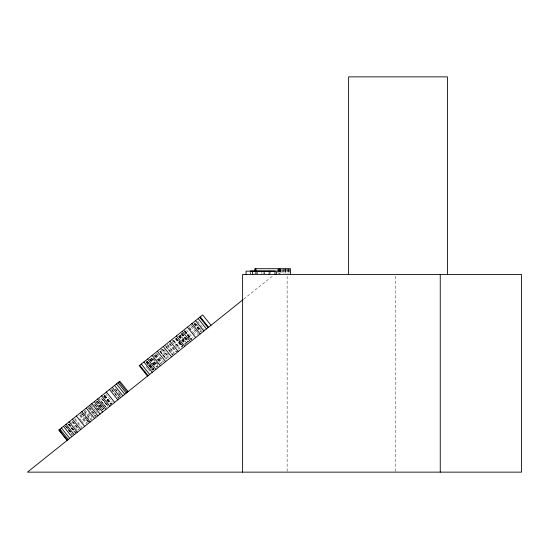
<?xml version="1.0" encoding="UTF-8"?>
<svg xmlns="http://www.w3.org/2000/svg" width="549" height="549" viewBox="0 0 549 549"><rect width="100%" height="100%" fill="white"/><g stroke="black" fill="none" stroke-linecap="round" stroke-linejoin="round"><path stroke-width="0.41" stroke-dasharray="2.75 2.06" d="M243.701 299.136L272.489 276.106M197.654 321.096L204.393 329.524M196.528 324.123L201.716 330.601M195.108 323.135L201.854 331.555M194.799 323.382L201.016 331.157M194.01 322.949L200.749 331.376M194.325 323.759L200.55 331.534M193.955 324.061L200.186 331.822M192.541 326.25L197.764 332.701M191.272 325.138L198.532 334.211M190.819 326.566L197.558 334.986M189.384 327.712L192.507 331.589M193.015 332.248L194.579 334.183L192.96 332.296M189.33 327.76L192.438 331.644M186.536 329.99L192.761 337.765M185.322 330.965L191.546 338.74M185.246 331.026L191.464 338.802M184.608 330.471L191.272 338.959M184.457 330.594L191.711 339.666M184.759 331.411L191.505 339.838M184.526 331.596L190.736 339.385M184.382 331.72L190.599 339.495M188.135 337.216L189.686 339.158M182.268 333.408L185.377 337.292M185.898 337.944L187.456 339.886M182.138 333.511L188.842 341.965M181.87 333.723L188.094 341.499M181.753 333.819L187.971 341.595M181.101 333.277L187.84 341.704M181.232 334.238L187.971 342.658M187.051 343.393L180.312 334.972L187.024 343.42M179.859 335.329L186.084 343.104M179.509 335.611L185.768 343.358M179.152 335.899L185.377 343.674M179.043 335.981L185.267 343.763M178.802 336.18L185.541 344.6M178.569 336.365L185.308 344.793M179.166 341.204L180.724 343.146M181.239 343.798L182.796 345.74M175.975 338.438L182.714 346.865M175.831 338.555L182.055 346.33M175.735 338.63L181.959 346.405M175.33 338.953L182.076 347.38M173.662 340.291L179.88 348.066M173.553 340.38L179.77 348.155M173.203 340.654L179.427 348.437M171.816 339.639L179.077 348.711M172.084 341.553L178.308 349.329M169.847 343.345L176.586 351.765M169.689 343.468L176.428 351.895M169.01 344.017L175.227 351.792M167.363 344.271L174.102 352.691M167.644 345.101L174.39 353.529M166.937 345.671L173.683 354.091M166.155 346.295L172.894 354.723M164.968 345.122L172.743 354.846M165.723 346.645L172.461 355.066M163.705 349.315L169.469 356.397M162.463 349.253L168.687 357.028M162.387 349.315L168.605 357.09M160.823 348.437L168.056 357.529M160.596 349.686L167.335 358.106M160.136 351.113L166.354 358.888M160.047 351.182L166.272 358.957L160.006 351.216M159.697 351.463L165.922 359.238M157.254 353.419L163.993 361.839M156.252 353.158L162.991 361.585M155.882 354.51L162.106 362.292M155.738 354.627L161.962 362.402M155.182 355.073L161.406 362.848M154.88 355.313L161.104 363.088M154.571 355.567L161.31 363.994M153.679 355.21L160.425 363.637M153.308 358.703L155.957 361.894M156.479 362.539L157.975 364.536M152.677 358.14L157.858 364.625M151.428 358.078L157.645 365.854M151.346 358.14L158.085 366.567M151.133 358.319L157.872 366.739M150.433 358.874L157.172 367.295L150.371 358.922M149.856 359.334L156.081 367.109M149.596 359.54L154.784 366.025L149.561 359.568M150.22 364.358L153.864 368.88M148.587 362.477L153.802 368.928M146.761 360.748L153.5 369.168M146.624 360.858L153.885 369.93M147.008 361.613L153.809 369.992M146.631 361.915L152.855 369.69M145.959 361.393L152.759 369.765M146.281 362.196L152.505 369.971M152.347 370.101L146.123 362.319L152.306 370.129M146.137 366.56L147.688 368.509M148.209 369.154L149.767 371.097M115.537 388.918L120.718 395.397M115.276 389.124L118.385 393.015M118.907 393.66L120.979 396.254M111.632 388.85L118.886 397.929M111.797 389.783L118.536 398.21M111.68 389.879L118.419 398.306M105.621 393.66L112.36 402.088M104.88 395.314L111.66 403.707M104.687 395.472L111.426 403.899M104.578 395.555L111.317 403.982M104.536 395.596L111.275 404.016M104.324 395.76L111.063 404.188M104.09 395.953L110.829 404.373M103.939 396.069L110.678 404.496M103.548 396.385L108.729 402.863M103.219 399.837L105.847 403.041M106.369 403.693L107.885 405.67M102.642 399.233L107.824 405.718M101.949 398.725L107.652 405.855M101.174 398.279L107.398 406.061M106.588 407.77L99.328 398.698L106.568 407.783M100.982 401.628L102.533 403.57M103.054 404.215L104.605 406.164M103.843 408.902L97.626 401.12L103.802 408.93M97.461 401.25L103.679 409.032M97.214 401.449L103.438 409.225M96.054 401.312L102.828 409.712M95.869 401.463L102.608 409.89M98.346 404.798L99.932 406.713M100.419 407.385L102.519 409.959M99.499 410.247L94.311 403.776L99.479 410.268M93.769 404.208L99.987 411.983M96.219 407.564L97.756 409.52M91.127 405.258L93.193 407.852M93.707 408.504L95.279 410.439M95.787 411.098L97.351 413.033M89.528 407.598L96.267 416.025M89.405 407.694L96.15 416.121M87.723 406.919L95.499 416.636M88.567 408.367L95.306 416.794M88.533 412.642L90.132 414.557M90.647 415.202L92.163 417.178M85.047 410.124L91.786 418.544M84.223 410.782L91.477 419.855M84.388 411.709L91.134 420.129M84.313 412.834L89.494 419.319M82.021 413.603L84.615 416.842M85.136 417.487L86.687 419.436M87.209 420.081L88.766 422.023M81.945 413.665L84.539 416.904M85.054 417.556L86.612 419.498M87.126 420.143L88.684 422.092M80.38 412.786L87.614 421.879M80.676 414.68L87.415 423.107M80.14 415.106L86.886 423.533M79.605 415.531L85.829 423.313M79.742 418.613L81.3 420.555M81.822 421.207L83.373 423.149M74.781 418.331L81.52 426.758M74.746 419.422L81.485 427.849M73.12 421.79L78.308 428.268M72.324 421.364L79.063 429.785M72.008 421.611L78.233 429.393M70.471 421.783L73.058 425.022M73.58 425.674L75.138 427.616M75.652 428.261L77.21 430.21M68.948 424.068L75.687 432.488L68.886 424.109M68.79 424.192L75.529 432.619M68.55 424.377L74.774 432.159M67.815 423.903L74.554 432.331M67.232 427.561L68.79 429.503M69.304 430.155L72.935 434.691M66.1 426.34L72.324 434.115M65.324 425.9L72.063 434.321M65.166 426.024L71.864 434.479M395.719 276.209L395.719 472.14M289.165 269.532L289.165 273.67M289.014 268.708L289.014 273.67M288.856 269.532L288.856 273.67M288.561 268.708L288.561 273.67M287.916 269.532L287.916 273.67M287.806 268.708L287.806 273.67M287.148 276.209L287.148 471.282M286.743 268.708L286.743 273.67M285.72 269.532L285.72 273.67M285.446 269.532L285.446 273.67M285.405 269.532L285.405 273.67M285.219 268.708L285.219 273.67M284.451 268.708L284.451 273.67M284.032 269.532L283.984 273.67M283.703 268.708L283.703 273.67M283.01 269.532L283.01 273.67M282.358 269.532L282.358 273.67M281.246 269.532L281.246 273.67M280.566 269.532L280.566 273.67M280.237 268.708L280.237 273.67M280.127 269.532L280.127 273.67M280.011 268.708L280.031 273.67M279.921 268.708L279.921 273.67M279.784 268.708L279.784 273.67M279.709 268.708L279.709 273.67M279.42 269.532L279.42 273.67M279.331 268.708L279.331 273.67M278.981 268.708L278.981 273.67M278.46 268.708L278.405 273.67M278.268 269.532L278.268 273.67M278.199 268.708L278.199 273.67M277.952 269.532L277.952 273.67M277.417 269.532L277.41 273.67M270.739 271.151L270.739 273.663M264.796 272.421L264.796 273.807M264.501 272.421L264.501 273.807M263.616 272.421L263.595 273.807M261.873 271.034L261.873 273.807M257.563 272.421L257.536 273.807M257.001 271.034L257.001 273.807M256.266 272.421L256.246 273.807M255.367 272.421L255.367 273.807M255.072 272.421L255.072 273.807M250.673 272.421L250.673 273.807M250.255 272.421L250.255 273.807M182.611 345.891L176.387 338.109L182.591 345.904"/><path stroke-width="0.82" d="M243.035 299.672L27.45 472.14L521.55 472.14L521.55 274.5L242.61 274.5L242.61 472.14M250.255 271.034L276.367 271.034L276.367 274.5M211.001 325.296L202.705 314.927L139.233 365.709L147.53 376.079M200.268 316.876L208.565 327.245M199.994 317.096L202.588 320.341M205.697 324.226L206.733 325.523M199.747 317.295L208.044 327.664M198.182 318.55L206.472 328.92M195.568 320.643L203.857 331.013M191.903 323.574L200.2 333.943M187.394 327.183L195.691 337.553M182.22 331.315L190.517 341.684M176.394 335.981L184.69 346.35M169.909 341.169L178.205 351.538M163.273 346.481L171.562 356.85M157.337 351.223L165.633 361.592M152.107 355.409L160.404 365.778M147.578 359.032L155.875 369.402M143.927 361.949L152.224 372.318M141.319 364.035L149.616 374.404M139.755 365.291L148.052 375.66M144.373 371.165L145.41 372.462M128.13 391.602L119.833 381.232L58.798 430.059L67.088 440.428M118.989 381.905L127.286 392.274M117.939 382.742L126.236 393.111M116.463 383.923L124.76 394.292M114.569 385.439L122.866 395.808M112.257 387.292L120.547 397.661M109.519 389.481L117.815 399.85M106.362 392.007L114.652 402.376M101.599 395.815L109.896 406.185M97.578 399.027L105.875 409.396M94.298 401.655L102.594 412.024M91.752 403.693L100.042 414.063M89.562 405.443L97.859 415.813M86.268 408.079L94.565 418.448M81.863 411.599L90.16 421.968M76.352 416.012L84.649 426.381M72.468 419.12L80.765 429.49M69.03 421.872L77.32 432.241M66.024 424.274L74.321 434.643M63.471 426.319L71.761 436.688M61.426 427.952L69.716 438.322M59.965 429.126L68.261 439.495M59.265 429.682L60.822 431.624M59.086 429.826L67.383 440.195M447.435 274.5L447.435 76.86L348.615 76.86L348.615 274.5M440.25 274.5L440.25 472.14M290.531 274.5L290.531 268.708L255.059 268.708L255.059 271.192M274.96 274.5L274.96 271.151L246.055 271.151L246.055 274.5M269.168 271.151L269.168 274.5M255.868 268.708L255.868 271.192M255.635 268.708L255.635 271.192M255.518 268.708L255.546 271.192M255.415 268.708L255.415 271.192M255.319 268.708L255.319 271.192M255.216 268.708L255.216 271.192M252.622 271.151L252.622 274.5"/></g></svg>
